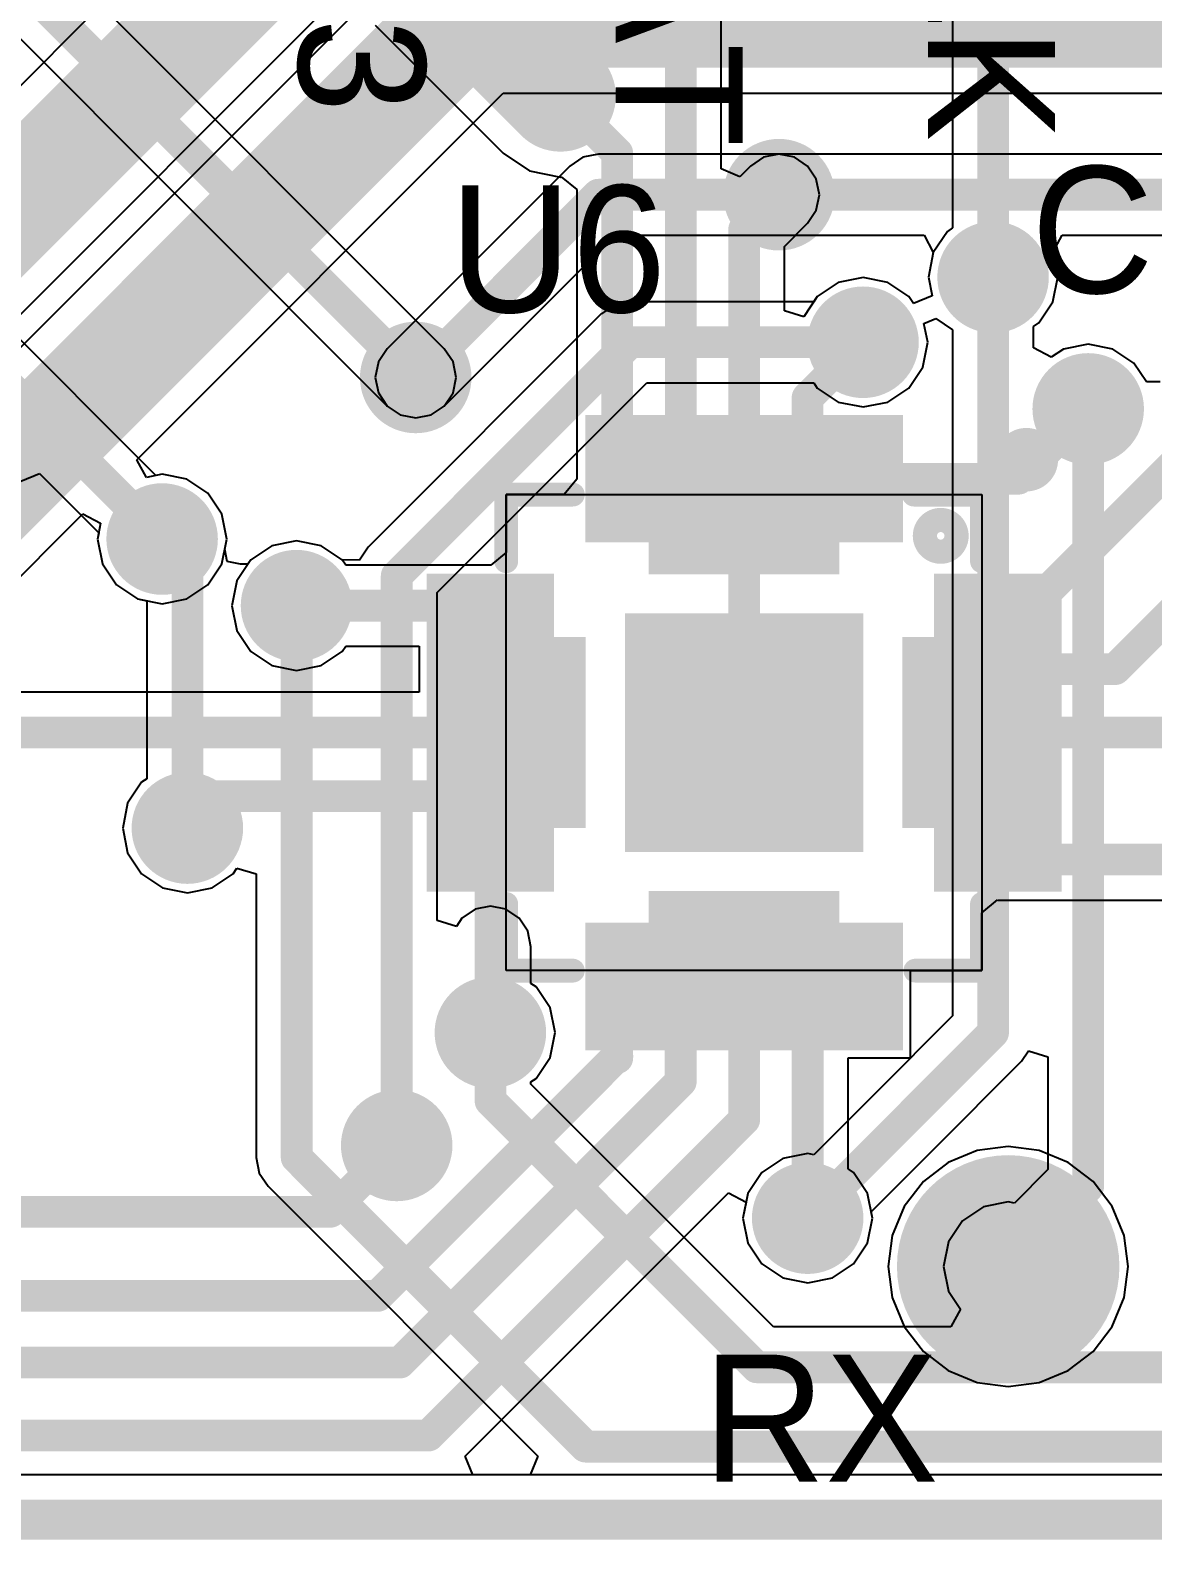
# Model space of a CAD drawing. Extents: x 6.88 to 10.89, y 6.77 to 7.93.
# Drawn here: x 8.4639 to 8.7427, y 7.3344 to 7.709 of the extents above; entities that cross this region are included whole.
import ezdxf

# ---------------------------------------------------------------- set-up
doc = ezdxf.new("R2010")
doc.units = 0
doc.layers.get('0').update_dxf_attribs({"linetype": 'CONTINUOUS'})
for name, color, linetype in [('BOTTOMLAYER', 5, 'CONTINUOUS'), ('BOTTOMOVERLAY', 54, 'CONTINUOUS'), ('BOTTOMSOLDER', 6, 'CONTINUOUS'), ('KEEPOUTLAYER', 6, 'CONTINUOUS'), ('MULTILAYER', 9, 'CONTINUOUS'), ('TOPLAYER', 1, 'CONTINUOUS'), ('TOPOVERLAY', 2, 'CONTINUOUS'), ('TOPPASTE', 8, 'CONTINUOUS'), ('TOPSOLDER', 216, 'CONTINUOUS')]:
    doc.layers.add(name, color=color, linetype=linetype)

# ---------------------------------------------------------------- blocks, each defined once
blk = doc.blocks.new('QFN_20_0_4___2')
at = {"layer": 'TOPLAYER'}
for points in [[(-0.035433, 0.074803), (-0.035433, 0.051181), (-0.027559, 0.074803), (-0.027559, 0.051181)], [(-0.019685, 0.074803), (-0.019685, 0.043307), (-0.011811, 0.074803), (-0.011811, 0.043307)], [(-0.003937, 0.074803), (-0.003937, 0.043307), (0.003937, 0.074803), (0.003937, 0.043307)], [(0.011811, 0.074803), (0.011811, 0.043307), (0.019685, 0.074803), (0.019685, 0.043307)], [(0.027559, 0.074803), (0.027559, 0.051181), (0.035433, 0.074803), (0.035433, 0.051181)], [(-0.051181, 0.035433), (-0.074803, 0.035433), (-0.051181, 0.027559), (-0.074803, 0.027559)], [(0.074803, 0.035433), (0.051181, 0.035433), (0.074803, 0.027559), (0.051181, 0.027559)], [(0.02559, 0.02559), (-0.02559, 0.02559), (0.02559, -0.02559), (-0.02559, -0.02559)], [(-0.043307, 0.019685), (-0.074803, 0.019685), (-0.043307, 0.011811), (-0.074803, 0.011811)], [(0.074803, 0.019685), (0.043307, 0.019685), (0.074803, 0.011811), (0.043307, 0.011811)], [(-0.043307, 0.003937), (-0.074803, 0.003937), (-0.043307, -0.003937), (-0.074803, -0.003937)], [(0.074803, 0.003937), (0.043307, 0.003937), (0.074803, -0.003937), (0.043307, -0.003937)], [(-0.043307, -0.011811), (-0.074803, -0.011811), (-0.043307, -0.019685), (-0.074803, -0.019685)], [(0.074803, -0.011811), (0.043307, -0.011811), (0.074803, -0.019685), (0.043307, -0.019685)], [(-0.051181, -0.027559), (-0.074803, -0.027559), (-0.051181, -0.035433), (-0.074803, -0.035433)], [(0.074803, -0.027559), (0.051181, -0.027559), (0.074803, -0.035433), (0.051181, -0.035433)], [(-0.019685, -0.043307), (-0.019685, -0.074803), (-0.011811, -0.043307), (-0.011811, -0.074803)], [(-0.003937, -0.043307), (-0.003937, -0.074803), (0.003937, -0.043307), (0.003937, -0.074803)], [(0.011811, -0.043307), (0.011811, -0.074803), (0.019685, -0.043307), (0.019685, -0.074803)], [(-0.035433, -0.051181), (-0.035433, -0.074803), (-0.027559, -0.051181), (-0.027559, -0.074803)], [(0.027559, -0.051181), (0.027559, -0.074803), (0.035433, -0.051181), (0.035433, -0.074803)]]:
    blk.add_solid(points, dxfattribs=at)
at = {"layer": 'TOPOVERLAY'}
for points, const_width in [([(0.074016, 0.067716, 1), (0.066142, 0.067716, 1)], 0.007874), ([(0.064173, 0.067716, 1), (0.06811, 0.067716, 1)], 0.003937), ([(0.072047, 0.067716, 1), (0.075984, 0.067716, 1)], 0.003937), ([(-0.060532, 0.059055, 1), (-0.057579, 0.059055, 1)], 0.002953), ([(-0.060532, 0.059055, 1), (-0.057579, 0.059055, 1)], 0.002953), ([(-0.043996, 0.059055, 1), (-0.041043, 0.059055, 1)], 0.002953), ([(0.04065, 0.059055, 1), (0.043602, 0.059055, 1)], 0.002953), ([(0.057579, 0.059055, 1), (0.060532, 0.059055, 1)], 0.002953), ([(0.057579, 0.059055, 1), (0.060532, 0.059055, 1)], 0.002953), ([(0.052756, 0.048819, 1), (0.044882, 0.048819, 1)], 0.006), ([(0.043382, 0.048819, 1), (0.046382, 0.048819, 1)], 0.003), ([(0.051256, 0.048819, 1), (0.054256, 0.048819, 1)], 0.003), ([(-0.060532, 0.04252, 1), (-0.057579, 0.04252, 1)], 0.002953), ([(0.057579, 0.04252, 1), (0.060532, 0.04252, 1)], 0.002953), ([(-0.060532, -0.04252, 1), (-0.057579, -0.04252, 1)], 0.002953), ([(0.057579, -0.04252, 1), (0.060532, -0.04252, 1)], 0.002953), ([(-0.060532, -0.059055, 1), (-0.057579, -0.059055, 1)], 0.002953), ([(-0.060532, -0.059055, 1), (-0.057579, -0.059055, 1)], 0.002953), ([(-0.043996, -0.059055, 1), (-0.041043, -0.059055, 1)], 0.002953), ([(0.041043, -0.059055, 1), (0.043996, -0.059055, 1)], 0.002953), ([(0.057579, -0.059055, 1), (0.060532, -0.059055, 1)], 0.002953), ([(0.057579, -0.059055, 1), (0.060532, -0.059055, 1)], 0.002953)]:
    blk.add_lwpolyline(points, format="xyb", close=True, dxfattribs=dict(at, const_width=const_width))
at = {"layer": 'TOPOVERLAY', "const_width": 0.005906}
for points in [[(-0.059055, 0.04252), (-0.059055, 0.059055)], [(-0.059055, 0.059055), (-0.04252, 0.059055)], [(0.042126, 0.059055), (0.059055, 0.059055)], [(0.059055, 0.04252), (0.059055, 0.059055)], [(-0.059055, -0.059055), (-0.059055, -0.04252)], [(0.059055, -0.059055), (0.059055, -0.04252)], [(-0.059055, -0.059055), (-0.04252, -0.059055)], [(0.04252, -0.059055), (0.059055, -0.059055)]]:
    blk.add_lwpolyline(points, dxfattribs=at)
at = {"layer": 'TOPPASTE'}
for points in [[(-0.035433, 0.074803), (-0.035433, 0.051181), (-0.027559, 0.074803), (-0.027559, 0.051181)], [(-0.019685, 0.074803), (-0.019685, 0.043307), (-0.011811, 0.074803), (-0.011811, 0.043307)], [(-0.003937, 0.074803), (-0.003937, 0.043307), (0.003937, 0.074803), (0.003937, 0.043307)], [(0.011811, 0.074803), (0.011811, 0.043307), (0.019685, 0.074803), (0.019685, 0.043307)], [(0.027559, 0.074803), (0.027559, 0.051181), (0.035433, 0.074803), (0.035433, 0.051181)], [(-0.051181, 0.035433), (-0.074803, 0.035433), (-0.051181, 0.027559), (-0.074803, 0.027559)], [(0.074803, 0.035433), (0.051181, 0.035433), (0.074803, 0.027559), (0.051181, 0.027559)], [(0.02559, 0.02559), (-0.02559, 0.02559), (0.02559, -0.02559), (-0.02559, -0.02559)], [(-0.043307, 0.019685), (-0.074803, 0.019685), (-0.043307, 0.011811), (-0.074803, 0.011811)], [(0.074803, 0.019685), (0.043307, 0.019685), (0.074803, 0.011811), (0.043307, 0.011811)], [(-0.043307, 0.003937), (-0.074803, 0.003937), (-0.043307, -0.003937), (-0.074803, -0.003937)], [(0.074803, 0.003937), (0.043307, 0.003937), (0.074803, -0.003937), (0.043307, -0.003937)], [(-0.043307, -0.011811), (-0.074803, -0.011811), (-0.043307, -0.019685), (-0.074803, -0.019685)], [(0.074803, -0.011811), (0.043307, -0.011811), (0.074803, -0.019685), (0.043307, -0.019685)], [(-0.051181, -0.027559), (-0.074803, -0.027559), (-0.051181, -0.035433), (-0.074803, -0.035433)], [(0.074803, -0.027559), (0.051181, -0.027559), (0.074803, -0.035433), (0.051181, -0.035433)], [(-0.019685, -0.043307), (-0.019685, -0.074803), (-0.011811, -0.043307), (-0.011811, -0.074803)], [(-0.003937, -0.043307), (-0.003937, -0.074803), (0.003937, -0.043307), (0.003937, -0.074803)], [(0.011811, -0.043307), (0.011811, -0.074803), (0.019685, -0.043307), (0.019685, -0.074803)], [(-0.035433, -0.051181), (-0.035433, -0.074803), (-0.027559, -0.051181), (-0.027559, -0.074803)], [(0.027559, -0.051181), (0.027559, -0.074803), (0.035433, -0.051181), (0.035433, -0.074803)]]:
    blk.add_solid(points, dxfattribs=at)
at = {"layer": 'TOPSOLDER'}
for points in [[(-0.039433, 0.078803), (-0.039433, 0.047181), (-0.023559, 0.078803), (-0.023559, 0.047181)], [(-0.023685, 0.078803), (-0.023685, 0.039307), (-0.007811, 0.078803), (-0.007811, 0.039307)], [(-0.007937, 0.078803), (-0.007937, 0.039307), (0.007937, 0.078803), (0.007937, 0.039307)], [(0.007811, 0.078803), (0.007811, 0.039307), (0.023685, 0.078803), (0.023685, 0.039307)], [(0.023559, 0.078803), (0.023559, 0.047181), (0.039433, 0.078803), (0.039433, 0.047181)], [(-0.047181, 0.039433), (-0.078803, 0.039433), (-0.047181, 0.023559), (-0.078803, 0.023559)], [(0.078803, 0.039433), (0.047181, 0.039433), (0.078803, 0.023559), (0.047181, 0.023559)], [(0.02959, 0.02959), (-0.02959, 0.02959), (0.02959, -0.02959), (-0.02959, -0.02959)], [(-0.039307, 0.023685), (-0.078803, 0.023685), (-0.039307, 0.007811), (-0.078803, 0.007811)], [(0.078803, 0.023685), (0.039307, 0.023685), (0.078803, 0.007811), (0.039307, 0.007811)], [(-0.039307, 0.007937), (-0.078803, 0.007937), (-0.039307, -0.007937), (-0.078803, -0.007937)], [(0.078803, 0.007937), (0.039307, 0.007937), (0.078803, -0.007937), (0.039307, -0.007937)], [(-0.039307, -0.007811), (-0.078803, -0.007811), (-0.039307, -0.023685), (-0.078803, -0.023685)], [(0.078803, -0.007811), (0.039307, -0.007811), (0.078803, -0.023685), (0.039307, -0.023685)], [(-0.047181, -0.023559), (-0.078803, -0.023559), (-0.047181, -0.039433), (-0.078803, -0.039433)], [(0.078803, -0.023559), (0.047181, -0.023559), (0.078803, -0.039433), (0.047181, -0.039433)], [(-0.023685, -0.039307), (-0.023685, -0.078803), (-0.007811, -0.039307), (-0.007811, -0.078803)], [(-0.007937, -0.039307), (-0.007937, -0.078803), (0.007937, -0.039307), (0.007937, -0.078803)], [(0.007811, -0.039307), (0.007811, -0.078803), (0.023685, -0.039307), (0.023685, -0.078803)], [(-0.039433, -0.047181), (-0.039433, -0.078803), (-0.023559, -0.047181), (-0.023559, -0.078803)], [(0.023559, -0.047181), (0.023559, -0.078803), (0.039433, -0.047181), (0.039433, -0.078803)]]:
    blk.add_solid(points, dxfattribs=at)
blk = doc.blocks.new('TP_1_2_12')
at = {"layer": 'TOPLAYER', "const_width": 0.023622}
blk.add_lwpolyline([(-0.011811, 0, 1), (0.011811, 0, 1)], format="xyb", close=True, dxfattribs=at)
at = {"layer": 'TOPPASTE', "const_width": 0.023622}
blk.add_lwpolyline([(-0.011811, 0, 1), (0.011811, 0, 1)], format="xyb", close=True, dxfattribs=at)
at = {"layer": 'TOPSOLDER', "const_width": 0.027622}
blk.add_lwpolyline([(-0.013811, 0, 1), (0.013811, 0, 1)], format="xyb", close=True, dxfattribs=at)

msp = doc.modelspace()

# ---------------------------------------------------------------- linework, layer by layer
at = {"layer": 'BOTTOMLAYER'}
for p, q in [((8.527249, 7.76095), (8.308866, 7.542566)), ((8.408459, 7.58539), (8.552618, 7.72955)), ((8.5582, 7.726939), (8.326573, 7.495312)), ((8.490451, 7.602422), (8.581399, 7.69337)), ((8.581399, 7.69337), (9.70025, 7.69337)), ((8.597911, 7.675261), (8.59194, 7.669289)), ((8.601167, 7.677436), (8.597911, 7.675261)), ((8.605007, 7.6782), (8.601167, 7.677436)), ((8.803794, 7.6782), (8.605007, 7.6782)), ((8.59194, 7.669289), (8.552569, 7.629919)), ((8.566761, 7.615727), (8.609164, 7.658129)), ((8.609164, 7.658129), (8.685877, 7.658129)), ((8.685877, 7.658129), (8.688172, 7.653837)), ((8.71784, 7.653837), (8.720135, 7.658129)), ((8.720135, 7.658129), (8.803794, 7.658129)), ((8.688172, 7.653837), (8.68695, 7.647692)), ((8.719063, 7.647692), (8.71784, 7.653837)), ((8.664578, 7.646385), (8.659369, 7.642904)), ((8.670723, 7.647607), (8.664578, 7.646385)), ((8.676867, 7.646385), (8.670723, 7.647607)), ((8.682077, 7.642904), (8.676867, 7.646385)), ((8.68695, 7.647692), (8.687871, 7.643058)), ((8.71784, 7.641547), (8.719063, 7.647692)), ((8.612881, 7.641586), (8.609041, 7.640822)), ((8.658488, 7.641586), (8.612881, 7.641586)), ((8.659369, 7.642904), (8.658488, 7.641586)), ((8.683252, 7.641145), (8.682077, 7.642904)), ((8.687871, 7.643058), (8.683252, 7.641145)), ((8.71436, 7.636338), (8.71784, 7.641547)), ((8.605719, 7.63858), (8.547845, 7.580706)), ((8.605759, 7.638607), (8.605719, 7.63858)), ((8.605785, 7.638646), (8.605759, 7.638607)), ((8.609041, 7.640822), (8.605785, 7.638646)), ((8.685858, 7.636184), (8.688814, 7.637409)), ((8.688814, 7.637409), (8.692971, 7.634631)), ((8.686779, 7.63155), (8.685858, 7.636184)), ((8.692971, 7.634631), (8.692971, 7.464414)), ((8.713041, 7.635458), (8.71436, 7.636338)), ((8.713041, 7.63018), (8.713041, 7.635458)), ((8.552569, 7.629919), (8.550394, 7.626663)), ((8.685557, 7.625406), (8.686779, 7.63155)), ((8.717451, 7.627823), (8.713041, 7.63018)), ((8.720484, 7.629849), (8.717451, 7.627823)), ((8.726628, 7.631072), (8.720484, 7.629849)), ((8.732773, 7.629849), (8.726628, 7.631072)), ((8.737982, 7.626369), (8.732773, 7.629849)), ((8.550394, 7.626663), (8.54963, 7.622823)), ((8.74106, 7.621762), (8.737982, 7.626369)), ((8.54963, 7.622823), (8.550394, 7.618982)), ((8.682077, 7.620197), (8.685557, 7.625406)), ((8.550394, 7.618982), (8.552569, 7.615727)), ((8.564976, 7.569453), (8.617038, 7.621515)), ((8.617038, 7.621515), (8.658488, 7.621515)), ((8.658488, 7.621515), (8.659369, 7.620197)), ((8.659369, 7.620197), (8.664578, 7.616716)), ((8.676867, 7.616716), (8.682077, 7.620197)), ((8.744491, 7.621762), (8.74106, 7.621762)), ((8.552569, 7.615727), (8.555825, 7.613551)), ((8.563506, 7.613551), (8.566761, 7.615727)), ((8.664578, 7.616716), (8.670723, 7.615494)), ((8.670723, 7.615494), (8.676867, 7.616716)), ((8.555825, 7.613551), (8.559665, 7.612787)), ((8.559665, 7.612787), (8.563506, 7.613551)), ((8.492808, 7.598013), (8.490451, 7.602422)), ((8.496707, 7.598788), (8.492808, 7.598013)), ((8.502852, 7.597566), (8.496707, 7.598788)), ((8.508061, 7.594085), (8.502852, 7.597566)), ((8.511541, 7.588876), (8.508061, 7.594085)), ((8.349079, 7.46105), (8.477016, 7.588987)), ((8.477016, 7.588987), (8.481426, 7.58663)), ((8.512764, 7.582732), (8.511541, 7.588876)), ((8.481426, 7.58663), (8.48065, 7.582732)), ((8.48065, 7.582732), (8.481873, 7.576587)), ((8.512263, 7.580213), (8.512764, 7.582732)), ((8.530072, 7.582253), (8.523927, 7.58103)), ((8.536216, 7.58103), (8.530072, 7.582253)), ((8.512877, 7.577123), (8.512263, 7.580213)), ((8.518718, 7.57755), (8.517994, 7.576466)), ((8.523927, 7.58103), (8.518718, 7.57755)), ((8.541425, 7.57755), (8.536216, 7.58103)), ((8.54567, 7.577451), (8.541425, 7.57755)), ((8.547845, 7.580706), (8.54567, 7.577451)), ((8.54567, 7.577451), (8.54567, 7.577451)), ((8.54567, 7.577451), (8.54567, 7.577451)), ((8.481873, 7.576587), (8.485353, 7.571378)), ((8.516181, 7.576466), (8.512877, 7.577123)), ((8.517994, 7.576466), (8.516181, 7.576466)), ((8.485353, 7.571378), (8.490562, 7.567897)), ((8.490562, 7.567897), (8.492937, 7.567425)), ((8.492937, 7.567425), (8.492937, 7.523246)), ((8.564976, 7.488067), (8.564976, 7.569453)), ((8.491619, 7.522366), (8.488138, 7.517156)), ((8.492937, 7.523246), (8.491619, 7.522366)), ((8.488138, 7.517156), (8.486916, 7.511012)), ((8.486916, 7.511012), (8.488138, 7.504867)), ((8.488138, 7.504867), (8.491619, 7.499658)), ((8.491619, 7.499658), (8.496828, 7.496177)), ((8.509117, 7.496177), (8.514326, 7.499658)), ((8.514326, 7.499658), (8.515285, 7.501093)), ((8.515285, 7.501093), (8.52007, 7.499642)), ((8.52007, 7.499642), (8.52007, 7.429269)), ((8.496828, 7.496177), (8.502973, 7.494955)), ((8.502973, 7.494955), (8.509117, 7.496177)), ((8.578237, 7.491619), (8.574397, 7.490856)), ((8.582077, 7.490856), (8.578237, 7.491619)), ((8.569761, 7.486615), (8.564976, 7.488067)), ((8.571141, 7.48868), (8.569761, 7.486615)), ((8.574397, 7.490856), (8.571141, 7.48868)), ((8.585333, 7.48868), (8.582077, 7.490856)), ((8.587508, 7.485424), (8.585333, 7.48868)), ((8.588272, 7.481584), (8.587508, 7.485424)), ((8.588272, 7.47247), (8.588272, 7.481584)), ((8.589557, 7.471612), (8.588272, 7.47247)), ((8.593037, 7.466403), (8.589557, 7.471612)), ((8.59426, 7.460258), (8.593037, 7.466403)), ((8.692971, 7.464414), (8.673863, 7.445306)), ((8.593037, 7.454114), (8.59426, 7.460258)), ((8.589557, 7.448905), (8.593037, 7.454114)), ((8.710102, 7.453161), (8.711808, 7.455714)), ((8.711808, 7.455714), (8.716593, 7.454263)), ((8.716593, 7.454263), (8.716593, 7.426264)), ((8.688055, 7.431114), (8.710102, 7.453161)), ((8.588272, 7.448046), (8.589557, 7.448905)), ((8.588272, 7.447484), (8.588272, 7.448046)), ((8.648501, 7.387255), (8.588272, 7.447484)), ((8.673863, 7.445306), (8.658532, 7.429975)), ((8.673863, 7.445306), (8.673863, 7.445306)), ((8.52007, 7.429269), (8.52007, 7.429269)), ((8.52007, 7.429269), (8.52007, 7.429269)), ((8.52007, 7.429269), (8.520834, 7.425428)), ((8.650832, 7.429062), (8.645623, 7.425581)), ((8.656977, 7.430284), (8.650832, 7.429062)), ((8.658532, 7.429975), (8.656977, 7.430284)), ((8.672724, 7.415783), (8.688055, 7.431114)), ((8.688055, 7.431114), (8.688055, 7.431114)), ((8.520834, 7.425428), (8.523009, 7.422173)), ((8.645623, 7.425581), (8.642143, 7.420372)), ((8.716593, 7.426264), (8.708314, 7.417985)), ((8.523009, 7.422173), (8.590019, 7.355163)), ((8.642143, 7.420372), (8.64092, 7.414228)), ((8.700614, 7.417072), (8.695405, 7.413591)), ((8.706759, 7.418294), (8.700614, 7.417072)), ((8.708314, 7.417985), (8.706759, 7.418294)), ((8.64092, 7.414228), (8.642143, 7.408083)), ((8.671811, 7.408083), (8.673033, 7.414228)), ((8.673033, 7.414228), (8.672724, 7.415783)), ((8.695405, 7.413591), (8.691925, 7.408382)), ((8.642143, 7.408083), (8.645623, 7.402874)), ((8.668331, 7.402874), (8.671811, 7.408083)), ((8.691925, 7.408382), (8.690702, 7.402238)), ((8.645623, 7.402874), (8.650832, 7.399393)), ((8.663122, 7.399393), (8.668331, 7.402874)), ((8.690702, 7.402238), (8.691925, 7.396093)), ((8.650832, 7.399393), (8.656977, 7.398171)), ((8.656977, 7.398171), (8.663122, 7.399393)), ((8.691925, 7.396093), (8.694884, 7.391665)), ((8.694884, 7.391665), (8.692527, 7.387255)), ((8.692527, 7.387255), (8.648501, 7.387255)), ((8.590019, 7.355163), (8.588105, 7.350543)), ((8.588105, 7.350543), (7.558125, 7.350543))]:
    msp.add_line(p, q, dxfattribs=at)
for points, const_width in [([(8.317179, 7.522495), (8.541442, 7.746758)], 0.027559), ([(8.334886, 7.475242), (8.573085, 7.71344)], 0.027559), ([(8.573085, 7.71344), (8.90655, 7.71344)], 0.027559), ([(8.559665, 7.622823), (8.605007, 7.668165)], 0.007874), ([(8.605007, 7.668165), (8.649857, 7.668165)], 0.007874), ([(8.649857, 7.668165), (8.803794, 7.668165)], 0.007874), ([(8.559665, 7.622823), (8.599035, 7.662193)], 0.007874), ([(8.703006, 7.460257), (8.703006, 7.647692)], 0.007874), ([(8.554941, 7.57361), (8.612815, 7.631484)], 0.007874), ([(8.612881, 7.63155), (8.670723, 7.63155)], 0.007874), ([(8.726628, 7.422107), (8.726628, 7.615015)], 0.007874), ([(8.496707, 7.582732), (8.502973, 7.576466)], 0.007874), ([(8.502973, 7.511012), (8.502973, 7.576466)], 0.007874), ([(8.554941, 7.432272), (8.554941, 7.57361)], 0.007874), ([(8.530105, 7.429269), (8.530105, 7.566196)], 0.007874), ([(8.578237, 7.443328), (8.578237, 7.481584)], 0.007874), ([(8.656977, 7.414228), (8.703006, 7.460257)], 0.007874), ([(8.578237, 7.443328), (8.644345, 7.37722)], 0.007874), ([(8.656977, 7.414228), (8.680959, 7.43821)], 0.007874), ([(8.530105, 7.429269), (8.601839, 7.357535)], 0.007874), ([(8.706759, 7.402238), (8.726628, 7.422107)], 0.007874), ([(8.644345, 7.37722), (10.349069, 7.37722)], 0.007874), ([(8.601839, 7.357535), (10.33529, 7.357535)], 0.007874)]:
    msp.add_lwpolyline(points, dxfattribs=dict(at, const_width=const_width))
for points, const_width in [([(8.566195, 7.71344, 1), (8.579975, 7.71344, 1)], 0.01378), ([(8.566195, 7.71344, 1), (8.579975, 7.71344, 1)], 0.01378), ([(8.644935, 7.668165, 1), (8.654778, 7.668165, 1)], 0.009843), ([(8.603039, 7.668165, 1), (8.606976, 7.668165, 1)], 0.003937), ([(8.603039, 7.668165, 1), (8.606976, 7.668165, 1)], 0.003937), ([(8.647888, 7.668165, 1), (8.651825, 7.668165, 1)], 0.003937), ([(8.647888, 7.668165, 1), (8.651825, 7.668165, 1)], 0.003937), ([(8.597067, 7.662193, 1), (8.601004, 7.662193, 1)], 0.003937), ([(8.698085, 7.647692, 1), (8.707927, 7.647692, 1)], 0.009843), ([(8.701038, 7.647692, 1), (8.704975, 7.647692, 1)], 0.003937), ([(8.665802, 7.63155, 1), (8.675644, 7.63155, 1)], 0.009843), ([(8.610846, 7.631484, 1), (8.614783, 7.631484, 1)], 0.003937), ([(8.610913, 7.63155, 1), (8.61485, 7.63155, 1)], 0.003937), ([(8.668754, 7.63155, 1), (8.672691, 7.63155, 1)], 0.003937), ([(8.554744, 7.622823, 1), (8.564587, 7.622823, 1)], 0.009843), ([(8.557697, 7.622823, 1), (8.561634, 7.622823, 1)], 0.003937), ([(8.557697, 7.622823, 1), (8.561634, 7.622823, 1)], 0.003937), ([(8.721707, 7.615015, 1), (8.731549, 7.615015, 1)], 0.009843), ([(8.72466, 7.615015, 1), (8.728597, 7.615015, 1)], 0.003937), ([(8.491786, 7.582732, 1), (8.501628, 7.582732, 1)], 0.009843), ([(8.494739, 7.582732, 1), (8.498675, 7.582732, 1)], 0.003937), ([(8.501004, 7.576466, 1), (8.504941, 7.576466, 1)], 0.003937), ([(8.501004, 7.576466, 1), (8.504941, 7.576466, 1)], 0.003937), ([(8.552972, 7.57361, 1), (8.556909, 7.57361, 1)], 0.003937), ([(8.552972, 7.57361, 1), (8.556909, 7.57361, 1)], 0.003937), ([(8.52515, 7.566196, 1), (8.534993, 7.566196, 1)], 0.009843), ([(8.528137, 7.566196, 1), (8.532074, 7.566196, 1)], 0.003937), ([(8.622855, 7.547626, 1), (8.632697, 7.547626, 1)], 0.009843), ([(8.649233, 7.547232, 1), (8.659075, 7.547232, 1)], 0.009843), ([(8.622855, 7.522035, 1), (8.632697, 7.522035, 1)], 0.009843), ([(8.649233, 7.522035, 1), (8.659075, 7.522035, 1)], 0.009843), ([(8.498051, 7.511012, 1), (8.507894, 7.511012, 1)], 0.009843), ([(8.501004, 7.511012, 1), (8.504941, 7.511012, 1)], 0.003937), ([(8.576268, 7.481584, 1), (8.580205, 7.481584, 1)], 0.003937), ([(8.573282, 7.460258, 1), (8.583124, 7.460258, 1)], 0.009843), ([(8.701038, 7.460257, 1), (8.704975, 7.460257, 1)], 0.003937), ([(8.701038, 7.460257, 1), (8.704975, 7.460257, 1)], 0.003937), ([(8.576268, 7.443328, 1), (8.580205, 7.443328, 1)], 0.003937), ([(8.576268, 7.443328, 1), (8.580205, 7.443328, 1)], 0.003937), ([(8.55002, 7.432272, 1), (8.559862, 7.432272, 1)], 0.009843), ([(8.67899, 7.43821, 1), (8.682927, 7.43821, 1)], 0.003937), ([(8.552972, 7.432272, 1), (8.556909, 7.432272, 1)], 0.003937), ([(8.528137, 7.429269, 1), (8.532074, 7.429269, 1)], 0.003937), ([(8.528137, 7.429269, 1), (8.532074, 7.429269, 1)], 0.003937), ([(8.652056, 7.414228, 1), (8.661898, 7.414228, 1)], 0.009843), ([(8.72466, 7.422107, 1), (8.728597, 7.422107, 1)], 0.003937), ([(8.72466, 7.422107, 1), (8.728597, 7.422107, 1)], 0.003937), ([(8.655008, 7.414228, 1), (8.658945, 7.414228, 1)], 0.003937), ([(8.655008, 7.414228, 1), (8.658945, 7.414228, 1)], 0.003937), ([(8.701838, 7.402238, 1), (8.71168, 7.402238, 1)], 0.009843), ([(8.70479, 7.402238, 1), (8.708727, 7.402238, 1)], 0.003937), ([(8.642376, 7.37722, 1), (8.646313, 7.37722, 1)], 0.003937), ([(8.642376, 7.37722, 1), (8.646313, 7.37722, 1)], 0.003937), ([(8.599871, 7.357535, 1), (8.603808, 7.357535, 1)], 0.003937), ([(8.599871, 7.357535, 1), (8.603808, 7.357535, 1)], 0.003937)]:
    msp.add_lwpolyline(points, format="xyb", close=True, dxfattribs=dict(at, const_width=const_width))
at = {"layer": 'BOTTOMSOLDER', "const_width": 0.013843}
for points in [[(8.642935, 7.668165, 1), (8.656778, 7.668165, 1)], [(8.696085, 7.647692, 1), (8.709927, 7.647692, 1)], [(8.663802, 7.63155, 1), (8.677644, 7.63155, 1)], [(8.552744, 7.622823, 1), (8.566587, 7.622823, 1)], [(8.719707, 7.615015, 1), (8.73355, 7.615015, 1)], [(8.489786, 7.582732, 1), (8.503628, 7.582732, 1)], [(8.52315, 7.566196, 1), (8.536993, 7.566196, 1)], [(8.496051, 7.511012, 1), (8.509894, 7.511012, 1)], [(8.571282, 7.460258, 1), (8.585124, 7.460258, 1)], [(8.54802, 7.432272, 1), (8.561862, 7.432272, 1)], [(8.650056, 7.414228, 1), (8.663898, 7.414228, 1)], [(8.699838, 7.402238, 1), (8.71368, 7.402238, 1)]]:
    msp.add_lwpolyline(points, format="xyb", close=True, dxfattribs=at)
at = {"layer": 'KEEPOUTLAYER', "const_width": 0.01}
msp.add_lwpolyline([(7.558125, 7.339424), (10.251039, 7.339424)], dxfattribs=at)
at = {"layer": 'MULTILAYER', "const_width": 0.009843}
for points in [[(8.644935, 7.668165, 1), (8.654778, 7.668165, 1)], [(8.698085, 7.647692, 1), (8.707927, 7.647692, 1)], [(8.665802, 7.63155, 1), (8.675644, 7.63155, 1)], [(8.554744, 7.622823, 1), (8.564587, 7.622823, 1)], [(8.721707, 7.615015, 1), (8.731549, 7.615015, 1)], [(8.491786, 7.582732, 1), (8.501628, 7.582732, 1)], [(8.52515, 7.566196, 1), (8.534993, 7.566196, 1)], [(8.622855, 7.547626, 1), (8.632697, 7.547626, 1)], [(8.649233, 7.547232, 1), (8.659075, 7.547232, 1)], [(8.622855, 7.522035, 1), (8.632697, 7.522035, 1)], [(8.649233, 7.522035, 1), (8.659075, 7.522035, 1)], [(8.498051, 7.511012, 1), (8.507894, 7.511012, 1)], [(8.573282, 7.460258, 1), (8.583124, 7.460258, 1)], [(8.55002, 7.432272, 1), (8.559862, 7.432272, 1)], [(8.652056, 7.414228, 1), (8.661898, 7.414228, 1)], [(8.701838, 7.402238, 1), (8.71168, 7.402238, 1)]]:
    msp.add_lwpolyline(points, format="xyb", close=True, dxfattribs=at)
at = {"layer": 'TOPLAYER'}
for p, q in [((8.566761, 7.629919), (8.456853, 7.739827)), ((8.4456, 7.722696), (8.552569, 7.615727)), ((8.549602, 7.710213), (8.581383, 7.678432)), ((8.635516, 7.674549), (8.635516, 7.712045)), ((8.692971, 7.711826), (8.692971, 7.659927)), ((8.495152, 7.598479), (8.388656, 7.704974)), ((8.581383, 7.678432), (8.587895, 7.674081)), ((8.642761, 7.675261), (8.640136, 7.672636)), ((8.646016, 7.677436), (8.642761, 7.675261)), ((8.649857, 7.6782), (8.646016, 7.677436)), ((8.653697, 7.677436), (8.649857, 7.6782)), ((8.656953, 7.675261), (8.653697, 7.677436)), ((8.659128, 7.672005), (8.656953, 7.675261)), ((8.587895, 7.674081), (8.595576, 7.672553)), ((8.595576, 7.672553), (8.595799, 7.672597)), ((8.595799, 7.672597), (8.599664, 7.669425)), ((8.640136, 7.672636), (8.635516, 7.674549)), ((8.659892, 7.668165), (8.659128, 7.672005)), ((8.599664, 7.669425), (8.599664, 7.597692)), ((8.659128, 7.664324), (8.659892, 7.668165)), ((8.656953, 7.661069), (8.659128, 7.664324)), ((8.651231, 7.655347), (8.656953, 7.661069)), ((8.692971, 7.659927), (8.691653, 7.659046)), ((8.691653, 7.659046), (8.688172, 7.653837)), ((8.651231, 7.639336), (8.651231, 7.655347)), ((8.688172, 7.653837), (8.68695, 7.647692)), ((8.664578, 7.646385), (8.659369, 7.642904)), ((8.670723, 7.647607), (8.664578, 7.646385)), ((8.676867, 7.646385), (8.670723, 7.647607)), ((8.682077, 7.642904), (8.676867, 7.646385)), ((8.68695, 7.647692), (8.687871, 7.643058)), ((8.659369, 7.642904), (8.656015, 7.637885)), ((8.683252, 7.641145), (8.682077, 7.642904)), ((8.687871, 7.643058), (8.683252, 7.641145)), ((8.656015, 7.637885), (8.651231, 7.639336)), ((8.568937, 7.626663), (8.566761, 7.629919)), ((8.569701, 7.622823), (8.568937, 7.626663)), ((8.568937, 7.618982), (8.569701, 7.622823)), ((8.566761, 7.615727), (8.568937, 7.618982)), ((8.552569, 7.615727), (8.555825, 7.613551)), ((8.563506, 7.613551), (8.566761, 7.615727)), ((8.555825, 7.613551), (8.559665, 7.612787)), ((8.559665, 7.612787), (8.563506, 7.613551)), ((8.461637, 7.597077), (8.466256, 7.59899)), ((8.466256, 7.59899), (8.48096, 7.584287)), ((8.496707, 7.598788), (8.495152, 7.598479)), ((8.502852, 7.597566), (8.496707, 7.598788)), ((8.508061, 7.594085), (8.502852, 7.597566)), ((8.599678, 7.59762), (8.596506, 7.593755)), ((8.599664, 7.597692), (8.599678, 7.59762)), ((8.511541, 7.588876), (8.508061, 7.594085)), ((8.58214, 7.475645), (8.58214, 7.593755)), ((8.58214, 7.593755), (8.70025, 7.593755)), ((8.596506, 7.593755), (8.58214, 7.593755)), ((8.58214, 7.593755), (8.58214, 7.579389)), ((8.70025, 7.593755), (8.70025, 7.475645)), ((8.512764, 7.582732), (8.511541, 7.588876)), ((8.48096, 7.584287), (8.48065, 7.582732)), ((8.48065, 7.582732), (8.481873, 7.576587)), ((8.511541, 7.576587), (8.512764, 7.582732)), ((8.530072, 7.582253), (8.523927, 7.58103)), ((8.536216, 7.58103), (8.530072, 7.582253)), ((8.518718, 7.57755), (8.515237, 7.572341)), ((8.523927, 7.58103), (8.518718, 7.57755)), ((8.541425, 7.57755), (8.536216, 7.58103)), ((8.542306, 7.576231), (8.541425, 7.57755)), ((8.58214, 7.579389), (8.578275, 7.576217)), ((8.481873, 7.576587), (8.485353, 7.571378)), ((8.508061, 7.571378), (8.511541, 7.576587)), ((8.578203, 7.576231), (8.542306, 7.576231)), ((8.578275, 7.576217), (8.578203, 7.576231)), ((8.485353, 7.571378), (8.490562, 7.567897)), ((8.502852, 7.567897), (8.508061, 7.571378)), ((8.515237, 7.572341), (8.514015, 7.566196)), ((8.490562, 7.567897), (8.496707, 7.566675)), ((8.496707, 7.566675), (8.502852, 7.567897)), ((8.514015, 7.566196), (8.515237, 7.560052)), ((8.515237, 7.560052), (8.518718, 7.554842)), ((8.518718, 7.554842), (8.523927, 7.551362)), ((8.536216, 7.551362), (8.541425, 7.554842)), ((8.541425, 7.554842), (8.542306, 7.556161)), ((8.542306, 7.556161), (8.560487, 7.556161)), ((8.560487, 7.556161), (8.560487, 7.544735)), ((8.523927, 7.551362), (8.530072, 7.55014)), ((8.530072, 7.55014), (8.536216, 7.551362)), ((8.560487, 7.544735), (8.446109, 7.544735)), ((8.70025, 7.490011), (8.704115, 7.493183)), ((8.704115, 7.493183), (8.704187, 7.493169)), ((8.704187, 7.493169), (8.756156, 7.493169)), ((8.70025, 7.475645), (8.70025, 7.490011)), ((8.70025, 7.475645), (8.58214, 7.475645)), ((8.682534, 7.453991), (8.682534, 7.475645)), ((8.682534, 7.475645), (8.70025, 7.475645)), ((8.667012, 7.426462), (8.667012, 7.453991)), ((8.667012, 7.453991), (8.682534, 7.453991)), ((8.706759, 7.43202), (8.699051, 7.431005)), ((8.714467, 7.431005), (8.706759, 7.43202)), ((8.691868, 7.42803), (8.6857, 7.423297)), ((8.699051, 7.431005), (8.691868, 7.42803)), ((8.72165, 7.42803), (8.714467, 7.431005)), ((8.727818, 7.423297), (8.72165, 7.42803)), ((8.668331, 7.425581), (8.667012, 7.426462)), ((8.671811, 7.420372), (8.668331, 7.425581)), ((8.571913, 7.355163), (8.637299, 7.420549)), ((8.637299, 7.420549), (8.641709, 7.418192)), ((8.673033, 7.414228), (8.671811, 7.420372)), ((8.6857, 7.423297), (8.680967, 7.417129)), ((8.732551, 7.417129), (8.727818, 7.423297)), ((8.641709, 7.418192), (8.64092, 7.414228)), ((8.680967, 7.417129), (8.677991, 7.409946)), ((8.735526, 7.409946), (8.732551, 7.417129)), ((8.64092, 7.414228), (8.642143, 7.408083)), ((8.671811, 7.408083), (8.673033, 7.414228)), ((8.677991, 7.409946), (8.676977, 7.402238)), ((8.736541, 7.402238), (8.735526, 7.409946)), ((8.642143, 7.408083), (8.645623, 7.402874)), ((8.668331, 7.402874), (8.671811, 7.408083)), ((8.645623, 7.402874), (8.650832, 7.399393)), ((8.663122, 7.399393), (8.668331, 7.402874)), ((8.676977, 7.402238), (8.677991, 7.39453)), ((8.735526, 7.39453), (8.736541, 7.402238)), ((8.650832, 7.399393), (8.656977, 7.398171)), ((8.656977, 7.398171), (8.663122, 7.399393)), ((8.677991, 7.39453), (8.680967, 7.387347)), ((8.732551, 7.387347), (8.735526, 7.39453)), ((8.680967, 7.387347), (8.6857, 7.381178)), ((8.727818, 7.381178), (8.732551, 7.387347)), ((8.6857, 7.381178), (8.691868, 7.376446)), ((8.72165, 7.376446), (8.727818, 7.381178)), ((8.691868, 7.376446), (8.699051, 7.37347)), ((8.714467, 7.37347), (8.72165, 7.376446)), ((8.699051, 7.37347), (8.706759, 7.372456)), ((8.706759, 7.372456), (8.714467, 7.37347)), ((8.573826, 7.350543), (8.571913, 7.355163)), ((10.251039, 7.350543), (8.573826, 7.350543))]:
    msp.add_line(p, q, dxfattribs=at)
for points, const_width in [([(8.548367, 7.739832), (8.595576, 7.692624)], 0.027559), ([(8.625481, 7.593755), (8.625481, 7.739793)], 0.007874), ([(8.703006, 7.647692), (8.703006, 7.739343)], 0.007874), ([(8.449757, 7.732731), (8.559665, 7.622823)], 0.007874), ([(8.381561, 7.697878), (8.496707, 7.582732)], 0.007874), ([(8.595576, 7.692624), (8.609699, 7.6785)], 0.007874), ([(8.609699, 7.597692), (8.609699, 7.6785)], 0.007874), ([(8.641195, 7.659503), (8.649857, 7.668165)], 0.007874), ([(8.641195, 7.593755), (8.641195, 7.659503)], 0.007874), ([(8.656943, 7.617771), (8.670723, 7.63155)], 0.007874), ([(8.656943, 7.593755), (8.656943, 7.617771)], 0.007874), ([(8.709305, 7.597692), (8.726628, 7.615015)], 0.007874), ([(8.712849, 7.566196), (8.758124, 7.611472)], 0.007874), ([(8.672691, 7.597692), (8.709305, 7.597692)], 0.007874), ([(8.641195, 7.5347), (8.641195, 7.593755)], 0.007874), ([(8.733317, 7.550448), (8.759695, 7.576826)], 0.007874), ([(8.530072, 7.566196), (8.578203, 7.566196)], 0.007874), ([(8.704187, 7.566196), (8.712849, 7.566196)], 0.007874), ([(8.70025, 7.550448), (8.733317, 7.550448)], 0.007874), ([(8.446109, 7.5347), (8.58214, 7.5347)], 0.007874), ([(8.70025, 7.5347), (8.753234, 7.5347)], 0.007874), ([(8.502973, 7.511012), (8.510913, 7.518952)], 0.007874), ([(8.510913, 7.518952), (8.58214, 7.518952)], 0.007874), ([(8.517606, 7.518952), (8.58214, 7.518952)], 0.007874), ([(8.578203, 7.460258), (8.578203, 7.503204)], 0.007874), ([(8.704187, 7.503204), (8.756156, 7.503204)], 0.007874), ([(8.625447, 7.44812), (8.625447, 7.475645)], 0.007874), ([(8.641229, 7.438671), (8.641229, 7.475645)], 0.007874), ([(8.656977, 7.414228), (8.656977, 7.475645)], 0.007874), ([(8.609699, 7.453959), (8.609699, 7.471708)], 0.007874), ([(8.55025, 7.394936), (8.609733, 7.454419)], 0.007874), ([(8.555762, 7.378401), (8.625481, 7.44812)], 0.007874), ([(8.562849, 7.360291), (8.641229, 7.438671)], 0.007874), ([(8.538472, 7.415802), (8.554941, 7.432272)], 0.007874), ([(7.329816, 7.415802), (8.538472, 7.415802)], 0.007874), ([(7.522691, 7.394936), (8.55025, 7.394936)], 0.007874), ([(7.539227, 7.378401), (8.555762, 7.378401)], 0.007874), ([(7.553794, 7.360291), (8.562849, 7.360291)], 0.007874)]:
    msp.add_lwpolyline(points, dxfattribs=dict(at, const_width=const_width))
for points, const_width in [([(8.588686, 7.692624, 1), (8.602465, 7.692624, 1)], 0.01378), ([(8.593607, 7.692624, 1), (8.597544, 7.692624, 1)], 0.003937), ([(8.607731, 7.6785, 1), (8.611668, 7.6785, 1)], 0.003937), ([(8.607731, 7.6785, 1), (8.611668, 7.6785, 1)], 0.003937), ([(8.644935, 7.668165, 1), (8.654778, 7.668165, 1)], 0.009843), ([(8.647888, 7.668165, 1), (8.651825, 7.668165, 1)], 0.003937), ([(8.639227, 7.659503, 1), (8.643164, 7.659503, 1)], 0.003937), ([(8.639227, 7.659503, 1), (8.643164, 7.659503, 1)], 0.003937), ([(8.698085, 7.647692, 1), (8.707927, 7.647692, 1)], 0.009843), ([(8.701038, 7.647692, 1), (8.704975, 7.647692, 1)], 0.003937), ([(8.665802, 7.63155, 1), (8.675644, 7.63155, 1)], 0.009843), ([(8.668754, 7.63155, 1), (8.672691, 7.63155, 1)], 0.003937), ([(8.554744, 7.622823, 1), (8.564587, 7.622823, 1)], 0.009843), ([(8.557697, 7.622823, 1), (8.561634, 7.622823, 1)], 0.003937), ([(8.721707, 7.615015, 1), (8.731549, 7.615015, 1)], 0.009843), ([(8.654975, 7.617771, 1), (8.658912, 7.617771, 1)], 0.003937), ([(8.654975, 7.617771, 1), (8.658912, 7.617771, 1)], 0.003937), ([(8.72466, 7.615015, 1), (8.728597, 7.615015, 1)], 0.003937), ([(8.607731, 7.597692, 1), (8.611668, 7.597692, 1)], 0.003937), ([(8.670723, 7.597692, 1), (8.67466, 7.597692, 1)], 0.003937), ([(8.707337, 7.597692, 1), (8.711274, 7.597692, 1)], 0.003937), ([(8.707337, 7.597692, 1), (8.711274, 7.597692, 1)], 0.003937), ([(8.623512, 7.593755, 1), (8.627449, 7.593755, 1)], 0.003937), ([(8.639227, 7.593755, 1), (8.643164, 7.593755, 1)], 0.003937), ([(8.639227, 7.593755, 1), (8.643164, 7.593755, 1)], 0.003937), ([(8.654975, 7.593755, 1), (8.658912, 7.593755, 1)], 0.003937), ([(8.491786, 7.582732, 1), (8.501628, 7.582732, 1)], 0.009843), ([(8.494739, 7.582732, 1), (8.498675, 7.582732, 1)], 0.003937), ([(8.52515, 7.566196, 1), (8.534993, 7.566196, 1)], 0.009843), ([(8.528103, 7.566196, 1), (8.53204, 7.566196, 1)], 0.003937), ([(8.576235, 7.566196, 1), (8.580172, 7.566196, 1)], 0.003937), ([(8.702219, 7.566196, 1), (8.706156, 7.566196, 1)], 0.003937), ([(8.71088, 7.566196, 1), (8.714817, 7.566196, 1)], 0.003937), ([(8.71088, 7.566196, 1), (8.714817, 7.566196, 1)], 0.003937), ([(8.622855, 7.547626, 1), (8.632697, 7.547626, 1)], 0.009843), ([(8.649233, 7.547232, 1), (8.659075, 7.547232, 1)], 0.009843), ([(8.698282, 7.550448, 1), (8.702219, 7.550448, 1)], 0.003937), ([(8.731349, 7.550448, 1), (8.735286, 7.550448, 1)], 0.003937), ([(8.731349, 7.550448, 1), (8.735286, 7.550448, 1)], 0.003937), ([(8.580172, 7.5347, 1), (8.584109, 7.5347, 1)], 0.003937), ([(8.639227, 7.5347, 1), (8.643164, 7.5347, 1)], 0.003937), ([(8.698282, 7.5347, 1), (8.702219, 7.5347, 1)], 0.003937), ([(8.622855, 7.522035, 1), (8.632697, 7.522035, 1)], 0.009843), ([(8.649233, 7.522035, 1), (8.659075, 7.522035, 1)], 0.009843), ([(8.508944, 7.518952, 1), (8.512881, 7.518952, 1)], 0.003937), ([(8.508944, 7.518952, 1), (8.512881, 7.518952, 1)], 0.003937), ([(8.515637, 7.518952, 1), (8.519574, 7.518952, 1)], 0.003937), ([(8.580172, 7.518952, 1), (8.584109, 7.518952, 1)], 0.003937), ([(8.580172, 7.518952, 1), (8.584109, 7.518952, 1)], 0.003937), ([(8.498051, 7.511012, 1), (8.507894, 7.511012, 1)], 0.009843), ([(8.501004, 7.511012, 1), (8.504941, 7.511012, 1)], 0.003937), ([(8.576235, 7.503204, 1), (8.580172, 7.503204, 1)], 0.003937), ([(8.702219, 7.503204, 1), (8.706156, 7.503204, 1)], 0.003937), ([(8.623479, 7.475645, 1), (8.627416, 7.475645, 1)], 0.003937), ([(8.63926, 7.475645, 1), (8.643197, 7.475645, 1)], 0.003937), ([(8.655008, 7.475645, 1), (8.658945, 7.475645, 1)], 0.003937), ([(8.607731, 7.471708, 1), (8.611668, 7.471708, 1)], 0.003937), ([(8.573282, 7.460258, 1), (8.583124, 7.460258, 1)], 0.009843), ([(8.576235, 7.460258, 1), (8.580172, 7.460258, 1)], 0.003937), ([(8.607731, 7.453959, 1), (8.611668, 7.453959, 1)], 0.003937), ([(8.607764, 7.454419, 1), (8.611701, 7.454419, 1)], 0.003937), ([(8.623479, 7.44812, 1), (8.627416, 7.44812, 1)], 0.003937), ([(8.623512, 7.44812, 1), (8.627449, 7.44812, 1)], 0.003937), ([(8.63926, 7.438671, 1), (8.643197, 7.438671, 1)], 0.003937), ([(8.63926, 7.438671, 1), (8.643197, 7.438671, 1)], 0.003937), ([(8.55002, 7.432272, 1), (8.559862, 7.432272, 1)], 0.009843), ([(8.552972, 7.432272, 1), (8.556909, 7.432272, 1)], 0.003937), ([(8.652056, 7.414228, 1), (8.661898, 7.414228, 1)], 0.009843), ([(8.536503, 7.415802, 1), (8.54044, 7.415802, 1)], 0.003937), ([(8.536503, 7.415802, 1), (8.54044, 7.415802, 1)], 0.003937), ([(8.655008, 7.414228, 1), (8.658945, 7.414228, 1)], 0.003937), ([(8.701838, 7.402238, 1), (8.71168, 7.402238, 1)], 0.009843), ([(8.548282, 7.394936, 1), (8.552219, 7.394936, 1)], 0.003937), ([(8.548282, 7.394936, 1), (8.552219, 7.394936, 1)], 0.003937), ([(8.553794, 7.378401, 1), (8.557731, 7.378401, 1)], 0.003937), ([(8.553794, 7.378401, 1), (8.557731, 7.378401, 1)], 0.003937), ([(8.56088, 7.360291, 1), (8.564817, 7.360291, 1)], 0.003937), ([(8.56088, 7.360291, 1), (8.564817, 7.360291, 1)], 0.003937)]:
    msp.add_lwpolyline(points, format="xyb", close=True, dxfattribs=dict(at, const_width=const_width))
at = {"layer": 'TOPSOLDER', "const_width": 0.013843}
for points in [[(8.642935, 7.668165, 1), (8.656778, 7.668165, 1)], [(8.696085, 7.647692, 1), (8.709927, 7.647692, 1)], [(8.663802, 7.63155, 1), (8.677644, 7.63155, 1)], [(8.552744, 7.622823, 1), (8.566587, 7.622823, 1)], [(8.719707, 7.615015, 1), (8.73355, 7.615015, 1)], [(8.489786, 7.582732, 1), (8.503628, 7.582732, 1)], [(8.52315, 7.566196, 1), (8.536993, 7.566196, 1)], [(8.496051, 7.511012, 1), (8.509894, 7.511012, 1)], [(8.571282, 7.460258, 1), (8.585124, 7.460258, 1)], [(8.54802, 7.432272, 1), (8.561862, 7.432272, 1)], [(8.650056, 7.414228, 1), (8.663898, 7.414228, 1)], [(8.699838, 7.402238, 1), (8.71368, 7.402238, 1)]]:
    msp.add_lwpolyline(points, format="xyb", close=True, dxfattribs=at)

# ---------------------------------------------------------------- block references
at = {"rotation": 360}
msp.add_blockref('QFN_20_0_4___2', (8.641195, 7.5347), dxfattribs=at)
msp.add_blockref('TP_1_2_12', (8.706759, 7.402238))

# ---------------------------------------------------------------- texts
at = {"layer": 'BOTTOMOVERLAY'}
for s, p in [('3V3', (8.530565, 7.76344)), ('CLK', (8.686865, 7.76344)), ('DAT', (8.609339, 7.764228))]:
    msp.add_text(s, height=0.031496, rotation=270, dxfattribs=at).set_placement(p)
at = {"layer": 'TOPOVERLAY'}
msp.add_text('C10', height=0.031496, rotation=360, dxfattribs=at).set_placement((8.712455, 7.643755))
for s, p in [('U6', (8.568, 7.639)), ('RX', (8.630959, 7.348873))]:
    msp.add_text(s, height=0.031496, dxfattribs=at).set_placement(p)

doc.saveas('drawing.dxf')
